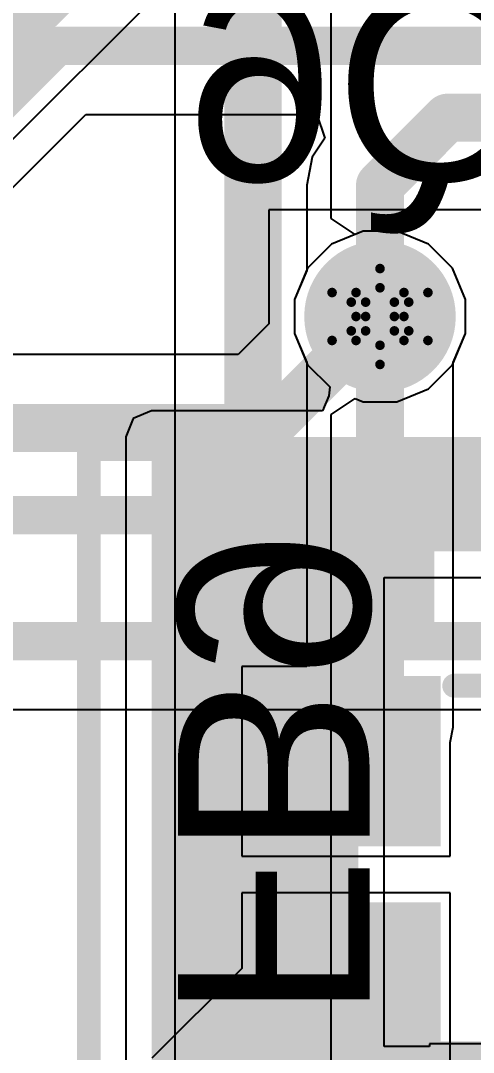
# Model space of a CAD drawing. Header units: inches. Extents: x -2.7 to 10.9, y -2.9 to 7.4.
# Drawn here: x -0.1948 to -0.1003, y 0.0642 to 0.2795 of the extents above; entities that cross this region are included whole.
import ezdxf

# ---------------------------------------------------------------- set-up
doc = ezdxf.new("R2010")
doc.units = ezdxf.units.IN
doc.header["$MEASUREMENT"] = 0
for name, color, linetype in [('Board Outline', 216, 'Continuous'), ('Bottom Layer', 5, 'Continuous'), ('Bottom Overlay', 54, 'Continuous'), ('Bottom Paste', 16, 'Continuous'), ('Bottom Solder', 6, 'Continuous'), ('Drill Drawing', 1, 'Continuous'), ('Layer 2', 16, 'Continuous'), ('Layer 3', 76, 'Continuous'), ('Top Layer', 1, 'Continuous'), ('Top Overlay', 2, 'Continuous'), ('Top Paste', 8, 'Continuous'), ('Top Solder', 216, 'Continuous'), ('Via Holes', 16, 'Continuous')]:
    doc.layers.add(name, color=color, linetype=linetype)
doc.styles.add('Arial', font='', dxfattribs={"height": 0.2})
doc.styles.get('Arial').set_extended_font_data('Arial')

# ---------------------------------------------------------------- blocks, each defined once
blk = doc.blocks.new('SK6812_EC20_62')
at = {"layer": 'Top Layer'}
for points in [[(-0.04134, 0.0374), (-0.00984, 0.0374), (-0.00984, 0.00984), (-0.04134, 0.00984)], [(0.00984, 0.0374), (0.04134, 0.0374), (0.04134, 0.00984), (0.00984, 0.00984)], [(-0.04134, -0.00984), (-0.00984, -0.00984), (-0.00984, -0.0374), (-0.04134, -0.0374)], [(0.00984, -0.00984), (0.04134, -0.00984), (0.04134, -0.0374), (0.00984, -0.0374)]]:
    blk.add_hatch(color=1, dxfattribs=at).paths.add_polyline_path(points)
at = {"layer": 'Top Paste'}
for points in [[(-0.04134, 0.0374), (-0.00984, 0.0374), (-0.00984, 0.00984), (-0.04134, 0.00984)], [(0.00984, 0.0374), (0.04134, 0.0374), (0.04134, 0.00984), (0.00984, 0.00984)], [(-0.04134, -0.00984), (-0.00984, -0.00984), (-0.00984, -0.0374), (-0.04134, -0.0374)], [(0.00984, -0.00984), (0.04134, -0.00984), (0.04134, -0.0374), (0.00984, -0.0374)]]:
    blk.add_hatch(color=8, dxfattribs=at).paths.add_polyline_path(points)
at = {"layer": 'Top Solder'}
for points in [[(-0.04534, 0.0414), (-0.00584, 0.0414), (-0.00584, 0.00584), (-0.04534, 0.00584)], [(0.00584, 0.0414), (0.04534, 0.0414), (0.04534, 0.00584), (0.00584, 0.00584)], [(-0.04534, -0.00584), (-0.00584, -0.00584), (-0.00584, -0.0414), (-0.04534, -0.0414)], [(0.00584, -0.00584), (0.04534, -0.00584), (0.04534, -0.0414), (0.00584, -0.0414)]]:
    blk.add_hatch(color=216, dxfattribs=at).paths.add_polyline_path(points)
at = {"layer": 'Top Overlay'}
for points in [[(0.003, 0.03937, 0.005, 0.005, 0), (-0.00337, 0.03937, 0.005, 0.005, 0)], [(-0.03937, 0.003, 0.005, 0.005, 0), (-0.03937, -0.00337, 0.005, 0.005, 0)], [(0.03937, 0.003, 0.005, 0.005, 0), (0.03937, -0.00337, 0.005, 0.005, 0)], [(0.053, -0.019, 0.005, 0.005, 0), (0.048, -0.024, 0.005, 0.005, 0)], [(0.053, -0.019, 0.005, 0.005, 0), (0.053, -0.029, 0.005, 0.005, 0)], [(0.053, -0.029, 0.005, 0.005, 0), (0.048, -0.024, 0.005, 0.005, 0)], [(0.003, -0.03937, 0.005, 0.005, 0), (-0.00337, -0.03937, 0.005, 0.005, 0)]]:
    blk.add_lwpolyline(points, format="xyseb", dxfattribs=at)
for points in [[(-0.00462, 0.03937, 0.0025, 0.0025, 1), (-0.00212, 0.03937, 0.0025, 0.0025, 1)], [(0.00175, 0.03937, 0.0025, 0.0025, 1), (0.00425, 0.03937, 0.0025, 0.0025, 1)], [(-0.04062, 0.003, 0.0025, 0.0025, 1), (-0.03812, 0.003, 0.0025, 0.0025, 1)], [(0.03812, 0.003, 0.0025, 0.0025, 1), (0.04062, 0.003, 0.0025, 0.0025, 1)], [(-0.04062, -0.00337, 0.0025, 0.0025, 1), (-0.03812, -0.00337, 0.0025, 0.0025, 1)], [(0.03812, -0.00337, 0.0025, 0.0025, 1), (0.04062, -0.00337, 0.0025, 0.0025, 1)], [(0.05175, -0.019, 0.0025, 0.0025, 1), (0.05425, -0.019, 0.0025, 0.0025, 1)], [(0.05175, -0.019, 0.0025, 0.0025, 1), (0.05425, -0.019, 0.0025, 0.0025, 1)], [(0.04675, -0.024, 0.0025, 0.0025, 1), (0.04925, -0.024, 0.0025, 0.0025, 1)], [(0.04675, -0.024, 0.0025, 0.0025, 1), (0.04925, -0.024, 0.0025, 0.0025, 1)], [(0.05175, -0.029, 0.0025, 0.0025, 1), (0.05425, -0.029, 0.0025, 0.0025, 1)], [(0.05175, -0.029, 0.0025, 0.0025, 1), (0.05425, -0.029, 0.0025, 0.0025, 1)], [(-0.00462, -0.03937, 0.0025, 0.0025, 1), (-0.00212, -0.03937, 0.0025, 0.0025, 1)], [(0.00175, -0.03937, 0.0025, 0.0025, 1), (0.00425, -0.03937, 0.0025, 0.0025, 1)]]:
    blk.add_lwpolyline(points, format="xyseb", close=True, dxfattribs=at)
blk = doc.blocks.new('C___0402_102')
at = {"layer": 'Top Layer'}
for points in [[(-0.0275, -0.0125), (-0.0275, 0.0125), (-0.0095, 0.0125), (-0.0095, -0.0125)], [(0.0095, -0.0125), (0.0095, 0.0125), (0.0275, 0.0125), (0.0275, -0.0125)]]:
    blk.add_hatch(color=1, dxfattribs=at).paths.add_polyline_path(points)
at = {"layer": 'Top Paste'}
for points in [[(-0.0275, -0.0125), (-0.0275, 0.0125), (-0.0095, 0.0125), (-0.0095, -0.0125)], [(0.0095, -0.0125), (0.0095, 0.0125), (0.0275, 0.0125), (0.0275, -0.0125)]]:
    blk.add_hatch(color=8, dxfattribs=at).paths.add_polyline_path(points)
at = {"layer": 'Top Solder'}
for points in [[(-0.02986, -0.01486), (-0.02986, 0.01486), (-0.00714, 0.01486), (-0.00714, -0.01486)], [(0.00714, -0.01486), (0.00714, 0.01486), (0.02986, 0.01486), (0.02986, -0.01486)]]:
    blk.add_hatch(color=216, dxfattribs=at).paths.add_polyline_path(points)
at = {"layer": 'Top Overlay'}
for points in [[(-0.031, 0.016, 0.005, 0.005, 0), (-0.011, 0.016, 0.005, 0.005, 0)], [(-0.031, -0.016, 0.005, 0.005, 0), (-0.031, 0.016, 0.005, 0.005, 0)], [(0.011, 0.016, 0.005, 0.005, 0), (0.031, 0.016, 0.005, 0.005, 0)], [(0.031, -0.016, 0.005, 0.005, 0), (0.031, 0.016, 0.005, 0.005, 0)], [(-0.031, -0.016, 0.005, 0.005, 0), (-0.011, -0.016, 0.005, 0.005, 0)], [(0.011, -0.016, 0.005, 0.005, 0), (0.031, -0.016, 0.005, 0.005, 0)]]:
    blk.add_lwpolyline(points, format="xyseb", dxfattribs=at)
for points in [[(-0.03225, 0.016, 0.0025, 0.0025, 1), (-0.02975, 0.016, 0.0025, 0.0025, 1)], [(-0.03225, 0.016, 0.0025, 0.0025, 1), (-0.02975, 0.016, 0.0025, 0.0025, 1)], [(-0.01225, 0.016, 0.0025, 0.0025, 1), (-0.00975, 0.016, 0.0025, 0.0025, 1)], [(0.00975, 0.016, 0.0025, 0.0025, 1), (0.01225, 0.016, 0.0025, 0.0025, 1)], [(0.02975, 0.016, 0.0025, 0.0025, 1), (0.03225, 0.016, 0.0025, 0.0025, 1)], [(0.02975, 0.016, 0.0025, 0.0025, 1), (0.03225, 0.016, 0.0025, 0.0025, 1)], [(-0.03225, -0.016, 0.0025, 0.0025, 1), (-0.02975, -0.016, 0.0025, 0.0025, 1)], [(-0.03225, -0.016, 0.0025, 0.0025, 1), (-0.02975, -0.016, 0.0025, 0.0025, 1)], [(-0.01225, -0.016, 0.0025, 0.0025, 1), (-0.00975, -0.016, 0.0025, 0.0025, 1)], [(0.00975, -0.016, 0.0025, 0.0025, 1), (0.01225, -0.016, 0.0025, 0.0025, 1)], [(0.02975, -0.016, 0.0025, 0.0025, 1), (0.03225, -0.016, 0.0025, 0.0025, 1)], [(0.02975, -0.016, 0.0025, 0.0025, 1), (0.03225, -0.016, 0.0025, 0.0025, 1)]]:
    blk.add_lwpolyline(points, format="xyseb", close=True, dxfattribs=at)
blk = doc.blocks.new('C___0805_B_285')
at = {"layer": 'Bottom Layer'}
for points in [[(-0.06, 0.03), (-0.02, 0.03), (-0.02, -0.03), (-0.06, -0.03)], [(0.02, 0.03), (0.06, 0.03), (0.06, -0.03), (0.02, -0.03)]]:
    blk.add_hatch(color=5, dxfattribs=at).paths.add_polyline_path(points)
at = {"layer": 'Bottom Paste'}
for points in [[(-0.06, 0.03), (-0.02, 0.03), (-0.02, -0.03), (-0.06, -0.03)], [(0.02, 0.03), (0.06, 0.03), (0.06, -0.03), (0.02, -0.03)]]:
    blk.add_hatch(color=16, dxfattribs=at).paths.add_polyline_path(points)
at = {"layer": 'Bottom Solder'}
for points in [[(-0.06276, 0.03276), (-0.01724, 0.03276), (-0.01724, -0.03276), (-0.06276, -0.03276)], [(0.01724, 0.03276), (0.06276, 0.03276), (0.06276, -0.03276), (0.01724, -0.03276)]]:
    blk.add_hatch(color=6, dxfattribs=at).paths.add_polyline_path(points)
at = {"layer": 'Bottom Overlay'}
for points in [[(-0.064, 0.034, 0.005, 0.005, 0), (-0.064, -0.034, 0.005, 0.005, 0)], [(-0.024, 0.034, 0.005, 0.005, 0), (-0.064, 0.034, 0.005, 0.005, 0)], [(0.064, 0.034, 0.005, 0.005, 0), (0.024, 0.034, 0.005, 0.005, 0)], [(0.064, 0.034, 0.005, 0.005, 0), (0.064, -0.034, 0.005, 0.005, 0)], [(-0.024, -0.034, 0.005, 0.005, 0), (-0.064, -0.034, 0.005, 0.005, 0)], [(0.064, -0.034, 0.005, 0.005, 0), (0.024, -0.034, 0.005, 0.005, 0)]]:
    blk.add_lwpolyline(points, format="xyseb", dxfattribs=at)
for points in [[(-0.06525, 0.034, 0.0025, 0.0025, 1), (-0.06275, 0.034, 0.0025, 0.0025, 1)], [(-0.06525, 0.034, 0.0025, 0.0025, 1), (-0.06275, 0.034, 0.0025, 0.0025, 1)], [(-0.02525, 0.034, 0.0025, 0.0025, 1), (-0.02275, 0.034, 0.0025, 0.0025, 1)], [(0.02275, 0.034, 0.0025, 0.0025, 1), (0.02525, 0.034, 0.0025, 0.0025, 1)], [(0.06275, 0.034, 0.0025, 0.0025, 1), (0.06525, 0.034, 0.0025, 0.0025, 1)], [(0.06275, 0.034, 0.0025, 0.0025, 1), (0.06525, 0.034, 0.0025, 0.0025, 1)], [(-0.06525, -0.034, 0.0025, 0.0025, 1), (-0.06275, -0.034, 0.0025, 0.0025, 1)], [(-0.06525, -0.034, 0.0025, 0.0025, 1), (-0.06275, -0.034, 0.0025, 0.0025, 1)], [(-0.02525, -0.034, 0.0025, 0.0025, 1), (-0.02275, -0.034, 0.0025, 0.0025, 1)], [(0.02275, -0.034, 0.0025, 0.0025, 1), (0.02525, -0.034, 0.0025, 0.0025, 1)], [(0.06275, -0.034, 0.0025, 0.0025, 1), (0.06525, -0.034, 0.0025, 0.0025, 1)], [(0.06275, -0.034, 0.0025, 0.0025, 1), (0.06525, -0.034, 0.0025, 0.0025, 1)]]:
    blk.add_lwpolyline(points, format="xyseb", close=True, dxfattribs=at)

msp = doc.modelspace()

# ---------------------------------------------------------------- hatches: boundary and pattern name
at = {"layer": 'Bottom Layer'}
h = msp.add_hatch(color=5, dxfattribs=at)
edge = h.paths.add_edge_path()
edge.add_arc((-0.11982, 0.21773), 0.01181, 0, 360)
for points in [[(-0.16747, 0.16871), (-0.03189, 0.16871), (-0.03189, 0.19262), (-0.16747, 0.19262)], [(-0.16747, 0), (-0.12435, 0), (-0.12435, 0.19262), (-0.16747, 0.19262)]]:
    msp.add_hatch(color=5, dxfattribs=at).paths.add_polyline_path(points)
at = {"layer": 'Bottom Solder'}
h = msp.add_hatch(color=6, dxfattribs=at)
edge = h.paths.add_edge_path()
edge.add_arc((-0.11982, 0.21773), 0.01581, 0, 360)
at = {"layer": 'Layer 2'}
h = msp.add_hatch(color=16, dxfattribs=at)
edge = h.paths.add_edge_path()
edge.add_arc((-0.11982, 0.21773), 0.01181, 0, 360)
at = {"layer": 'Layer 3'}
h = msp.add_hatch(color=76, dxfattribs=at)
edge = h.paths.add_edge_path()
edge.add_arc((-0.11982, 0.21773), 0.01181, 0, 360)
at = {"layer": 'Top Layer'}
h = msp.add_hatch(color=1, dxfattribs=at)
edge = h.paths.add_edge_path()
edge.add_arc((-0.11982, 0.21773), 0.01181, 0, 360)
at = {"layer": 'Top Solder'}
h = msp.add_hatch(color=216, dxfattribs=at)
edge = h.paths.add_edge_path()
edge.add_arc((-0.11982, 0.21773), 0.01581, 0, 360)
at = {"layer": 'Via Holes'}
h = msp.add_hatch(color=7, dxfattribs=at)
edge = h.paths.add_edge_path()
edge.add_arc((-0.11982, 0.21773), 0.00591, 0, 360)

# ---------------------------------------------------------------- linework, layer by layer
at = {"layer": 'Board Outline'}
msp.add_lwpolyline([(-2.49969, 1.37795, 0.005, 0.005, -0.740599), (2.8433, 0.25075, 0.005, 0.005, 0)], format="xyseb", dxfattribs=at)
at = {"layer": 'Bottom Layer'}
for p, q in [((-0.22575, 0.21536), (-0.1812, 0.25991)), ((-0.1812, 0.25991), (-0.13303, 0.25991)), ((-0.13303, 0.25991), (-0.13133, 0.25491)), ((-0.13133, 0.25491), (-0.13395, 0.251)), ((-0.13395, 0.251), (-0.13511, 0.24514)), ((-0.13511, 0.24514), (-0.13511, 0.22735)), ((-0.13511, 0.22735), (-0.13763, 0.22127)), ((-0.13763, 0.22127), (-0.13763, 0.21419)), ((-0.13763, 0.21419), (-0.13492, 0.20764)), ((-0.13492, 0.20764), (-0.13031, 0.20303)), ((-0.13031, 0.20303), (-0.13052, 0.20118)), ((-0.13052, 0.20118), (-0.13184, 0.19803)), ((-0.1713, 0.19645), (-0.17289, 0.19262)), ((-0.16747, 0.19803), (-0.1713, 0.19645)), ((-0.13184, 0.19803), (-0.16747, 0.19803)), ((-0.17289, 0.19262), (-0.17289, 0.16871)), ((-0.17289, 0.16871), (-0.17289, 0.05899)), ((-0.11894, 0.06541), (-0.11894, 0.16329)), ((-0.11894, 0.16329), (-0.03189, 0.16329)), ((-0.10949, 0.06541), (-0.11894, 0.06541)), ((-0.05749, 0.066), (-0.10949, 0.066)), ((-0.10949, 0.066), (-0.10949, 0.06541))]:
    msp.add_line(p, q, dxfattribs=at)
for points in [[(-0.24356, 0.21773, 0.008, 0.008, 0), (-0.18711, 0.27419, 0.008, 0.008, 0)], [(-0.18711, 0.27419, 0.008, 0.008, 0), (-0.01613, 0.27419, 0.008, 0.008, 0)], [(-0.11982, 0.24514, 0.01, 0.01, 0), (-0.10575, 0.25922, 0.01, 0.01, 0)], [(-0.10575, 0.25922, 0.01, 0.01, 0), (-0.02899, 0.25922, 0.01, 0.01, 0)], [(-0.11982, 0.21773, 0.01, 0.01, 0), (-0.11982, 0.24514, 0.01, 0.01, 0)]]:
    msp.add_lwpolyline(points, format="xyseb", dxfattribs=at)
for points in [[(-0.18911, 0.27419, 0.004, 0.004, 1), (-0.18511, 0.27419, 0.004, 0.004, 1)], [(-0.18911, 0.27419, 0.004, 0.004, 1), (-0.18511, 0.27419, 0.004, 0.004, 1)], [(-0.10825, 0.25922, 0.005, 0.005, 1), (-0.10325, 0.25922, 0.005, 0.005, 1)], [(-0.10825, 0.25922, 0.005, 0.005, 1), (-0.10325, 0.25922, 0.005, 0.005, 1)], [(-0.12232, 0.24514, 0.005, 0.005, 1), (-0.11732, 0.24514, 0.005, 0.005, 1)], [(-0.12232, 0.24514, 0.005, 0.005, 1), (-0.11732, 0.24514, 0.005, 0.005, 1)], [(-0.12232, 0.21773, 0.005, 0.005, 1), (-0.11732, 0.21773, 0.005, 0.005, 1)]]:
    msp.add_lwpolyline(points, format="xyseb", close=True, dxfattribs=at)
at = {"layer": 'Drill Drawing'}
for points in [[(-0.12482, 0.22273, 0.002, 0.002, 0), (-0.11982, 0.22773, 0.002, 0.002, 0)], [(-0.11982, 0.22773, 0.002, 0.002, 0), (-0.11482, 0.22273, 0.002, 0.002, 0)], [(-0.12282, 0.22073, 0.002, 0.002, 0), (-0.11982, 0.22373, 0.002, 0.002, 0)], [(-0.11982, 0.22373, 0.002, 0.002, 0), (-0.11682, 0.22073, 0.002, 0.002, 0)], [(-0.12982, 0.22273, 0.002, 0.002, 0), (-0.12482, 0.21773, 0.002, 0.002, 0)], [(-0.12982, 0.22273, 0.002, 0.002, 0), (-0.12482, 0.22273, 0.002, 0.002, 0)], [(-0.11482, 0.22273, 0.002, 0.002, 0), (-0.10982, 0.22273, 0.002, 0.002, 0)], [(-0.11482, 0.21773, 0.002, 0.002, 0), (-0.10982, 0.22273, 0.002, 0.002, 0)], [(-0.12582, 0.22073, 0.002, 0.002, 0), (-0.12282, 0.21773, 0.002, 0.002, 0)], [(-0.12582, 0.22073, 0.002, 0.002, 0), (-0.12282, 0.22073, 0.002, 0.002, 0)], [(-0.11682, 0.22073, 0.002, 0.002, 0), (-0.11382, 0.22073, 0.002, 0.002, 0)], [(-0.11682, 0.21773, 0.002, 0.002, 0), (-0.11382, 0.22073, 0.002, 0.002, 0)], [(-0.12982, 0.21273, 0.002, 0.002, 0), (-0.12482, 0.21773, 0.002, 0.002, 0)], [(-0.12582, 0.21473, 0.002, 0.002, 0), (-0.12282, 0.21773, 0.002, 0.002, 0)], [(-0.11682, 0.21773, 0.002, 0.002, 0), (-0.11382, 0.21473, 0.002, 0.002, 0)], [(-0.11482, 0.21773, 0.002, 0.002, 0), (-0.10982, 0.21273, 0.002, 0.002, 0)], [(-0.12582, 0.21473, 0.002, 0.002, 0), (-0.12282, 0.21473, 0.002, 0.002, 0)], [(-0.12282, 0.21473, 0.002, 0.002, 0), (-0.11982, 0.21173, 0.002, 0.002, 0)], [(-0.11982, 0.21173, 0.002, 0.002, 0), (-0.11682, 0.21473, 0.002, 0.002, 0)], [(-0.11682, 0.21473, 0.002, 0.002, 0), (-0.11382, 0.21473, 0.002, 0.002, 0)], [(-0.12982, 0.21273, 0.002, 0.002, 0), (-0.12482, 0.21273, 0.002, 0.002, 0)], [(-0.12482, 0.21273, 0.002, 0.002, 0), (-0.11982, 0.20773, 0.002, 0.002, 0)], [(-0.11982, 0.20773, 0.002, 0.002, 0), (-0.11482, 0.21273, 0.002, 0.002, 0)], [(-0.11482, 0.21273, 0.002, 0.002, 0), (-0.10982, 0.21273, 0.002, 0.002, 0)]]:
    msp.add_lwpolyline(points, format="xyseb", dxfattribs=at)
for points in [[(-0.12032, 0.22773, 0.001, 0.001, 1), (-0.11932, 0.22773, 0.001, 0.001, 1)], [(-0.12032, 0.22773, 0.001, 0.001, 1), (-0.11932, 0.22773, 0.001, 0.001, 1)], [(-0.12032, 0.22373, 0.001, 0.001, 1), (-0.11932, 0.22373, 0.001, 0.001, 1)], [(-0.12032, 0.22373, 0.001, 0.001, 1), (-0.11932, 0.22373, 0.001, 0.001, 1)], [(-0.13032, 0.22273, 0.001, 0.001, 1), (-0.12932, 0.22273, 0.001, 0.001, 1)], [(-0.13032, 0.22273, 0.001, 0.001, 1), (-0.12932, 0.22273, 0.001, 0.001, 1)], [(-0.12532, 0.22273, 0.001, 0.001, 1), (-0.12432, 0.22273, 0.001, 0.001, 1)], [(-0.12532, 0.22273, 0.001, 0.001, 1), (-0.12432, 0.22273, 0.001, 0.001, 1)], [(-0.11532, 0.22273, 0.001, 0.001, 1), (-0.11432, 0.22273, 0.001, 0.001, 1)], [(-0.11532, 0.22273, 0.001, 0.001, 1), (-0.11432, 0.22273, 0.001, 0.001, 1)], [(-0.11032, 0.22273, 0.001, 0.001, 1), (-0.10932, 0.22273, 0.001, 0.001, 1)], [(-0.11032, 0.22273, 0.001, 0.001, 1), (-0.10932, 0.22273, 0.001, 0.001, 1)], [(-0.12632, 0.22073, 0.001, 0.001, 1), (-0.12532, 0.22073, 0.001, 0.001, 1)], [(-0.12632, 0.22073, 0.001, 0.001, 1), (-0.12532, 0.22073, 0.001, 0.001, 1)], [(-0.12332, 0.22073, 0.001, 0.001, 1), (-0.12232, 0.22073, 0.001, 0.001, 1)], [(-0.12332, 0.22073, 0.001, 0.001, 1), (-0.12232, 0.22073, 0.001, 0.001, 1)], [(-0.11732, 0.22073, 0.001, 0.001, 1), (-0.11632, 0.22073, 0.001, 0.001, 1)], [(-0.11732, 0.22073, 0.001, 0.001, 1), (-0.11632, 0.22073, 0.001, 0.001, 1)], [(-0.11432, 0.22073, 0.001, 0.001, 1), (-0.11332, 0.22073, 0.001, 0.001, 1)], [(-0.11432, 0.22073, 0.001, 0.001, 1), (-0.11332, 0.22073, 0.001, 0.001, 1)], [(-0.12532, 0.21773, 0.001, 0.001, 1), (-0.12432, 0.21773, 0.001, 0.001, 1)], [(-0.12532, 0.21773, 0.001, 0.001, 1), (-0.12432, 0.21773, 0.001, 0.001, 1)], [(-0.12332, 0.21773, 0.001, 0.001, 1), (-0.12232, 0.21773, 0.001, 0.001, 1)], [(-0.12332, 0.21773, 0.001, 0.001, 1), (-0.12232, 0.21773, 0.001, 0.001, 1)], [(-0.11732, 0.21773, 0.001, 0.001, 1), (-0.11632, 0.21773, 0.001, 0.001, 1)], [(-0.11732, 0.21773, 0.001, 0.001, 1), (-0.11632, 0.21773, 0.001, 0.001, 1)], [(-0.11532, 0.21773, 0.001, 0.001, 1), (-0.11432, 0.21773, 0.001, 0.001, 1)], [(-0.11532, 0.21773, 0.001, 0.001, 1), (-0.11432, 0.21773, 0.001, 0.001, 1)], [(-0.12632, 0.21473, 0.001, 0.001, 1), (-0.12532, 0.21473, 0.001, 0.001, 1)], [(-0.12632, 0.21473, 0.001, 0.001, 1), (-0.12532, 0.21473, 0.001, 0.001, 1)], [(-0.12332, 0.21473, 0.001, 0.001, 1), (-0.12232, 0.21473, 0.001, 0.001, 1)], [(-0.12332, 0.21473, 0.001, 0.001, 1), (-0.12232, 0.21473, 0.001, 0.001, 1)], [(-0.11732, 0.21473, 0.001, 0.001, 1), (-0.11632, 0.21473, 0.001, 0.001, 1)], [(-0.11732, 0.21473, 0.001, 0.001, 1), (-0.11632, 0.21473, 0.001, 0.001, 1)], [(-0.11432, 0.21473, 0.001, 0.001, 1), (-0.11332, 0.21473, 0.001, 0.001, 1)], [(-0.11432, 0.21473, 0.001, 0.001, 1), (-0.11332, 0.21473, 0.001, 0.001, 1)], [(-0.13032, 0.21273, 0.001, 0.001, 1), (-0.12932, 0.21273, 0.001, 0.001, 1)], [(-0.13032, 0.21273, 0.001, 0.001, 1), (-0.12932, 0.21273, 0.001, 0.001, 1)], [(-0.12532, 0.21273, 0.001, 0.001, 1), (-0.12432, 0.21273, 0.001, 0.001, 1)], [(-0.12532, 0.21273, 0.001, 0.001, 1), (-0.12432, 0.21273, 0.001, 0.001, 1)], [(-0.11532, 0.21273, 0.001, 0.001, 1), (-0.11432, 0.21273, 0.001, 0.001, 1)], [(-0.11532, 0.21273, 0.001, 0.001, 1), (-0.11432, 0.21273, 0.001, 0.001, 1)], [(-0.11032, 0.21273, 0.001, 0.001, 1), (-0.10932, 0.21273, 0.001, 0.001, 1)], [(-0.11032, 0.21273, 0.001, 0.001, 1), (-0.10932, 0.21273, 0.001, 0.001, 1)], [(-0.12032, 0.21173, 0.001, 0.001, 1), (-0.11932, 0.21173, 0.001, 0.001, 1)], [(-0.12032, 0.21173, 0.001, 0.001, 1), (-0.11932, 0.21173, 0.001, 0.001, 1)], [(-0.12032, 0.20773, 0.001, 0.001, 1), (-0.11932, 0.20773, 0.001, 0.001, 1)], [(-0.12032, 0.20773, 0.001, 0.001, 1), (-0.11932, 0.20773, 0.001, 0.001, 1)]]:
    msp.add_lwpolyline(points, format="xyseb", close=True, dxfattribs=at)
at = {"layer": 'Layer 2'}
for p, q in [((-0.16263, 0.29499), (-0.16263, -0.264)), ((-0.13001, 0.2382), (-0.13001, 0.28823)), ((-0.12501, 0.23486), (-0.13001, 0.2382)), ((-0.12336, 0.23554), (-0.12501, 0.23486)), ((-0.11628, 0.23554), (-0.12336, 0.23554)), ((-0.10973, 0.23283), (-0.11628, 0.23554)), ((-0.10472, 0.22782), (-0.10973, 0.23283)), ((-0.10201, 0.22127), (-0.10472, 0.22782)), ((-0.10201, 0.21419), (-0.10201, 0.22127)), ((-0.10472, 0.20764), (-0.10201, 0.21419)), ((-0.10973, 0.20263), (-0.10472, 0.20764)), ((-0.11628, 0.19992), (-0.10973, 0.20263)), ((-0.13001, 0.19726), (-0.12501, 0.2006)), ((-0.12501, 0.2006), (-0.12336, 0.19992)), ((-0.12336, 0.19992), (-0.11628, 0.19992)), ((-0.13001, -0.32363), (-0.13001, 0.19726))]:
    msp.add_line(p, q, dxfattribs=at)
msp.add_lwpolyline([(-0.14632, -0.85026, 0.012, 0.012, 0), (-0.14632, 0.29499, 0.012, 0.012, 0)], format="xyseb", dxfattribs=at)
at = {"layer": 'Layer 3'}
for p, q in [((-0.097, 0.24), (-0.143, 0.24)), ((-0.143, 0.24), (-0.143, 0.21618)), ((-0.143, 0.21618), (-0.14941, 0.20977)), ((-0.14941, 0.20977), (-0.22308, 0.20977)), ((-0.21371, 0.13573), (-0.08952, 0.13573))]:
    msp.add_line(p, q, dxfattribs=at)
for points in [[(-0.14308, 0.19448, 0.01, 0.01, 0), (-0.11982, 0.21773, 0.01, 0.01, 0)], [(-0.25633, 0.19448, 0.01, 0.01, 0), (-0.14308, 0.19448, 0.01, 0.01, 0)], [(-0.27466, 0.17626, 0.008, 0.008, 0), (-0.08593, 0.17626, 0.008, 0.008, 0)], [(-0.30019, 0.15, 0.008, 0.008, 0), (-0.08952, 0.15, 0.008, 0.008, 0)]]:
    msp.add_lwpolyline(points, format="xyseb", dxfattribs=at)
for points in [[(-0.12232, 0.21773, 0.005, 0.005, 1), (-0.11732, 0.21773, 0.005, 0.005, 1)], [(-0.14558, 0.19448, 0.005, 0.005, 1), (-0.14058, 0.19448, 0.005, 0.005, 1)], [(-0.14558, 0.19448, 0.005, 0.005, 1), (-0.14058, 0.19448, 0.005, 0.005, 1)]]:
    msp.add_lwpolyline(points, format="xyseb", close=True, dxfattribs=at)
at = {"layer": 'Top Layer'}
for p, q in [((-0.19791, 0.25326), (-0.16042, 0.29074)), ((-0.12336, 0.23554), (-0.12991, 0.23283)), ((-0.11628, 0.23554), (-0.12336, 0.23554)), ((-0.10973, 0.23283), (-0.11628, 0.23554)), ((-0.12991, 0.23283), (-0.13492, 0.22782)), ((-0.10472, 0.22782), (-0.10973, 0.23283)), ((-0.13492, 0.22782), (-0.13763, 0.22127)), ((-0.10201, 0.22127), (-0.10472, 0.22782)), ((-0.13763, 0.22127), (-0.13763, 0.21419)), ((-0.10201, 0.21419), (-0.10201, 0.22127)), ((-0.13763, 0.21419), (-0.13511, 0.20811)), ((-0.10453, 0.20811), (-0.10201, 0.21419)), ((-0.13511, 0.20811), (-0.13511, 0.16532)), ((-0.10453, 0.16532), (-0.10453, 0.20811)), ((-0.13511, 0.16532), (-0.13511, 0.14472)), ((-0.10453, 0.13203), (-0.10453, 0.16532)), ((-0.13511, 0.14472), (-0.14866, 0.14472)), ((-0.14866, 0.14472), (-0.14866, 0.10516)), ((-0.10516, 0.12883), (-0.10453, 0.13203)), ((-0.10516, 0.10516), (-0.10516, 0.12883)), ((-0.14866, 0.10516), (-0.10516, 0.10516)), ((-0.10516, 0.09748), (-0.14866, 0.09748)), ((-0.14866, 0.09748), (-0.14866, 0.08171)), ((-0.10516, 0.05792), (-0.10516, 0.09748)), ((-0.14866, 0.08171), (-0.1674, 0.06297))]:
    msp.add_line(p, q, dxfattribs=at)
for points in [[(-0.2132, 0.25959, 0.01, 0.01, 0), (-0.16675, 0.30604, 0.01, 0.01, 0)], [(-0.11982, 0.16532, 0.01, 0.01, 0), (-0.11982, 0.21773, 0.01, 0.01, 0)], [(-0.11982, 0.13203, 0.01, 0.01, 0), (-0.11982, 0.16532, 0.01, 0.01, 0)], [(-0.12691, 0.12494, 0.01, 0.01, 0), (-0.11982, 0.13203, 0.01, 0.01, 0)], [(-0.16044, 0.04614, 0.013, 0.013, 0), (-0.12888, 0.0777, 0.013, 0.013, 0)], [(-0.12888, 0.0777, 0.013, 0.013, 0), (-0.12691, 0.0777, 0.013, 0.013, 0)]]:
    msp.add_lwpolyline(points, format="xyseb", dxfattribs=at)
for points in [[(-0.12232, 0.21773, 0.005, 0.005, 1), (-0.11732, 0.21773, 0.005, 0.005, 1)], [(-0.12232, 0.16532, 0.005, 0.005, 1), (-0.11732, 0.16532, 0.005, 0.005, 1)], [(-0.12232, 0.16532, 0.005, 0.005, 1), (-0.11732, 0.16532, 0.005, 0.005, 1)], [(-0.12232, 0.13203, 0.005, 0.005, 1), (-0.11732, 0.13203, 0.005, 0.005, 1)], [(-0.12232, 0.13203, 0.005, 0.005, 1), (-0.11732, 0.13203, 0.005, 0.005, 1)], [(-0.12941, 0.12494, 0.005, 0.005, 1), (-0.12441, 0.12494, 0.005, 0.005, 1)], [(-0.13213, 0.0777, 0.0065, 0.0065, 1), (-0.12563, 0.0777, 0.0065, 0.0065, 1)], [(-0.13213, 0.0777, 0.0065, 0.0065, 1), (-0.12563, 0.0777, 0.0065, 0.0065, 1)], [(-0.13016, 0.0777, 0.0065, 0.0065, 1), (-0.12366, 0.0777, 0.0065, 0.0065, 1)]]:
    msp.add_lwpolyline(points, format="xyseb", close=True, dxfattribs=at)
at = {"layer": 'Top Overlay'}
for points in [[(-0.18058, 0.19007, 0.005, 0.005, 0), (0.18207, 0.19007, 0.005, 0.005, 0)], [(-0.18058, -0.07032, 0.005, 0.005, 0), (-0.18058, 0.19007, 0.005, 0.005, 0)]]:
    msp.add_lwpolyline(points, format="xyseb", dxfattribs=at)
msp.add_lwpolyline([(-0.18183, 0.19007, 0.0025, 0.0025, 1), (-0.17933, 0.19007, 0.0025, 0.0025, 1)], format="xyseb", close=True, dxfattribs=at)
msp.add_lwpolyline([(-0.18183, 0.19007, 0.0025, 0.0025, 1), (-0.17933, 0.19007, 0.0025, 0.0025, 1)], format="xyseb", close=True, dxfattribs=at)

# ---------------------------------------------------------------- block references
msp.add_blockref('C___0402_102', (-0.10132, 0.16532))
at = {"rotation": 180}
for name, p in [('SK6812_EC20_62', (-0.10132, 0.10132)), ('C___0805_B_285', (-0.04349, 0.03))]:
    msp.add_blockref(name, p, dxfattribs=at)

# ---------------------------------------------------------------- texts
at = {"layer": 'Bottom Overlay', "style": 'Arial', "text_generation_flag": 2}
msp.add_text('Q6', height=0.04, dxfattribs=at).set_placement((-0.08568, 0.24601))
msp.add_text('FB9', height=0.04, rotation=270, dxfattribs=at).set_placement((-0.16199, 0.07068))

doc.saveas('drawing.dxf')
